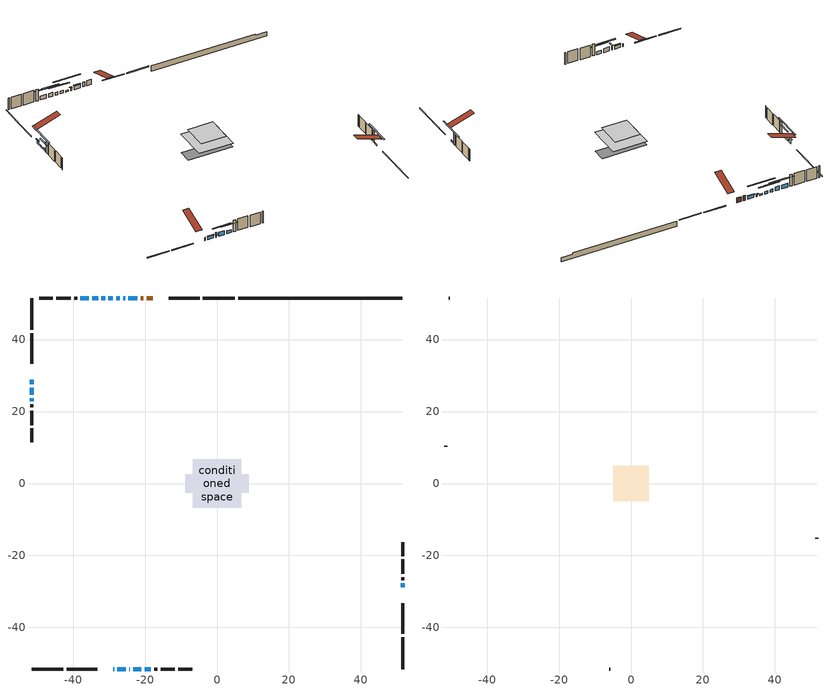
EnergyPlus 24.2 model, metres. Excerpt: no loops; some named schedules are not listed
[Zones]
conditioned space
 floor adiabatic (AdiabaticFloorConstruction): -6.73,-6.73 -6.73,6.73 6.73,6.73 6.73,-6.73 z2.75
 floor foundation (Slab1 construction): -8.84,-2.59 -8.84,2.59 8.84,2.59 8.84,-2.59 z-1.98
 wall outside (RimJoist1 construction): 4.91,51.56 -3.92,51.56 / -51.56,-51.56 -42.72,-51.56 / -51.56,51.56 -51.56,42.72 / 51.56,-51.56 51.56,-42.72 z0.31:0.61
 wall outside (RimJoist2 construction): -4.85,51.56 -13.43,51.56 / -41.79,-51.56 -33.22,-51.56 / -51.56,41.79 -51.56,33.22 / 51.56,-41.79 51.56,-33.22 z0.31:0.61
 wall outside (AdiabaticWallConstruction 1): -17.85,51.56 -19.57,51.56 / -20.49,51.56 -21.24,51.56 z0.31:2.34
 wall outside (AdiabaticWallConstruction): -28.8,-51.56 -28.59,-51.56 z0.31:1.53; -22.17,51.56 -24.61,51.56 z0.31:1.68; -25.53,51.56 -26.05,51.56 / -28.92,51.56 -30.19,51.56 z0.31:1.33; -27.67,-51.56 -25.38,-51.56 / -20.08,-51.56 -18.37,-51.56 z0.31:1.55; -51.56,28.8 -51.56,27.6 z0.31:1.89; 51.56,-28.8 51.56,-27.78 / -26.97,51.56 -27.99,51.56 / -51.56,26.68 -51.56,24.64 z0.31:0.92; -31.12,51.56 -32.11,51.56 z0.31:1.43; -33.04,51.56 -34.74,51.56 z0.31:1.94; -35.67,51.56 -37.98,51.56 z0.31:1.86; -24.45,-51.56 -24.24,-51.56 z0.31:2.09; -23.32,-51.56 -21,-51.56 z0.31:1.91; -51.56,23.72 -51.56,22.93 z0.31:1.35
 wall outside (Wall1 construction): -38.91,51.56 -39.75,51.56 / -17.45,-51.56 -16.61,-51.56 / -51.56,22 -51.56,21.16 / 51.56,-26.85 51.56,-26.02 z0.31:5.19
 wall outside (Wall2 construction): -40.68,51.56 -44.66,51.56 / -15.68,-51.56 -11.69,-51.56 / -51.56,20.23 -51.56,16.25 / 51.56,-25.09 51.56,-21.1 z0.31:5.19
 wall outside (Wall3 construction): -45.59,51.56 -49.44,51.56 / -10.76,-51.56 -6.91,-51.56 / -51.56,15.32 -51.56,11.47 / 51.56,-20.17 51.56,-16.32 z0.31:5.19
 wall foundation (FoundationWall1 construction): 5.84,51.56,-1.98 5.84,51.56,0.31 46.99,51.56,0.31 46.99,51.56,-0.23 51.56,51.56,-0.23 51.56,51.56,-1.98
 window (WindowConstruction 12): -28.8,-51.56 -28.59,-51.56 z0.31:1.53
 window (WindowConstruction 8): -22.17,51.56 -24.61,51.56 z0.31:1.68
 window (WindowConstruction 9): -25.54,51.56 -26.04,51.56 z0.31:1.32
 window (WindowConstruction 10): -27.66,-51.56 -25.38,-51.56 z0.31:1.55
 window (WindowConstruction 11): -51.56,28.8 -51.56,27.6 z0.31:1.89
 window (WindowConstruction 13): 51.56,-28.8 51.56,-27.78 z0.31:0.92
 window (WindowConstruction 14): -26.97,51.56 -27.99,51.56 z0.31:0.92
 window (WindowConstruction 15): -51.56,26.67 -51.56,24.64 z0.31:0.92
 window (WindowConstruction): -28.92,51.56 -30.19,51.56 z0.31:1.32
 window (WindowConstruction 1): -31.12,51.56 -32.11,51.56 z0.31:1.43
 window (WindowConstruction 2): -33.04,51.56 -34.74,51.56 z0.31:1.93
 window (WindowConstruction 3): -35.67,51.56 -37.98,51.56 z0.31:1.86
 window (WindowConstruction 4): -24.45,-51.56 -24.25,-51.56 z0.31:2.09
 window (WindowConstruction 5): -23.32,-51.56 -21.01,-51.56 z0.31:1.91
 window (WindowConstruction 6): -20.08,-51.56 -18.38,-51.56 z0.31:1.55
 window (WindowConstruction 7): -51.56,23.72 -51.56,22.93 z0.31:1.35
 door (Door): -17.85,51.56 -19.57,51.56 z0.31:2.34
 door (Door 1): -20.49,51.56 -21.24,51.56 z0.31:2.34
 ceiling adiabatic (AdiabaticFloorConstruction): 6.73,-6.73 6.73,6.73 -6.73,6.73 -6.73,-6.73 z2.75
attic - vented
 floor to conditioned space (Floor1 construction Reversed): -5,-5 -5,5 5,5 5,-5 z5.19
 wall outside (Wall4 construction): -50.37,51.56 -50.63,51.56 / -5.98,-51.56 -5.72,-51.56 / -51.56,10.54 -51.56,10.27 / 51.56,-15.39 51.56,-15.13 z0.31:5.19
 roof outside (Roof1 construction): -16.92,51.56,5.19 -16.92,41.83,8.43 -14.36,41.83,8.43 -14.36,51.56,5.19; -29.73,-51.56,5.19 -29.73,-41.83,8.43 -32.29,-41.83,8.43 -32.29,-51.56,5.19; -51.56,29.73,5.19 -41.83,29.73,8.43 -41.83,32.29,8.43 -51.56,32.29,5.19; 51.56,-29.73,5.19 41.83,-29.73,8.43 41.83,-32.29,8.43 51.56,-32.29,5.19
shading: -24.81,51.56 -21.97,51.56 -21.97,51.97 -24.81,51.97 z1.88; -26.25,51.56 -25.33,51.56 -25.33,51.97 -26.25,51.97 z1.53; -25.18,-51.56 -27.87,-51.56 -27.87,-51.97 -25.18,-51.97 z1.75; -51.56,27.4 -51.56,29 -51.97,29 -51.97,27.4 z2.09; 51.56,-22.86 51.56,-33.73 51.97,-33.73 51.97,-22.86 z5.85; -32.92,51.56 -22.04,51.56 -22.04,51.97 -32.92,51.97 z5.85; -51.56,19.72 -51.56,31.6 -51.97,31.6 -51.97,19.72 z5.85; -32.68,51.56 -26.43,51.56 -26.43,51.97 -32.68,51.97 z3.82; -34.6,51.56 -28.63,51.56 -28.63,51.97 -34.6,51.97 z3.92; -37.23,51.56 -30.55,51.56 -30.55,51.97 -37.23,51.97 z4.42; -40.47,51.56 -33.18,51.56 -33.18,51.97 -40.47,51.97 z4.35; -24.14,-51.56 -24.55,-51.56 -24.55,-53.08 -24.14,-53.08 z2.19; -18.52,-51.56 -25.81,-51.56 -25.81,-51.97 -18.52,-51.97 z4.4; -15.89,-51.56 -22.57,-51.56 -22.57,-51.97 -15.89,-51.97 z4.04; -51.56,20.44 -51.56,26.21 -51.97,26.21 -51.97,20.44 z3.84
[Building]
Building 1: Terrain=Suburbs
[Site:Location]
London AP_ON: Latitude {deg}=43.03; Longitude {deg}=-81.15; Time Zone {hr}=-5; Elevation {m}=278; Keep Site Location Information=Yes
[Site:GroundTemperature:Shallow]
3.98693, 1.93205, 1.76749, 2.74264, 6.6573, 10.5537, 13.9317, 16.0716, 16.2534, 14.513, 11.2211, 7.44421
[Site:WaterMainsTemperature]
Calculation Method=Schedule; Temperature Schedule=mains temperature schedule
[Material] Roughness=Rough; Thermal Absorptance=0.9
Name | Thickness {m} | Conductivity {W/m-K} | Density {kg/m3} | Specific Heat {J/kg-K} | Solar Absorptance | Visible Absorptance
asphalt or fiberglass shingles | 0.00635 | 0.162714 | 1121.4 | 1465.45 | 0.4 | 0.4
ceiling loosefill ins | 0.338667 | 0.0480833 | 16.02 | 1046.75 | 0.7 | 0.7
ceiling stud and cavity | 0.1397 | 0.22038 | 65.682 | 1177.47 | 0.7 | 0.7
concrete 4.0 in. | 0.1016 | 1.803125 | 2242.8 | 837.4 | 0.7 | 0.7
concrete 8.0 in. | 0.2032 | 1.803125 | 2242.8 | 837.4 | 0.7 | 0.7
door material | 0.04445 | 0.053851 | 512.64 | 1214.23 | 0.7 | 0.7
door material 1 | 0.04445 | 0.188738 | 512.64 | 1214.23 | 0.7 | 0.7
exterior vertical ins | 0.0457286 | 0.029427 | 32.04 | 1214.23 | 0.7 | 0.7
floor covering | 0.0127 | 0.0433444 | 54.468 | 1339.84 | 0.6 | 0.6
floor rigid ins; wall rigid ins | 0.512978 | 0.029427 | 32.04 | 1214.23 | 0.7 | 0.7
floor stud and cavity | 0.1397 | 1.75129 | 37.0049 | 1207.88 | 0.7 | 0.7
furniture material conditioned space 1 | 0.1524 | 0.115458 | 640.8 | 1214.23 | 0.6 | 0.6
gypsum board | 0.0127 | 0.160291 | 801 | 837.4 | 0.6 | 0.6
gypsum board 1 | 0.0127 | 0.160291 | 801 | 837.4 | 0.7 | 0.7
osb sheathing 0.5 in. | 0.0127 | 0.115458 | 512.64 | 1214.23 | 0.7 | 0.7
osb sheathing 0.75 in. | 0.01905 | 0.115458 | 512.64 | 1214.23 | 0.7 | 0.7
osb sheathing 2.0 in. | 0.0508 | 0.115458 | 512.64 | 1214.23 | 0.7 | 0.7
rim joist rigid ins | 0.051816 | 0.029427 | 32.04 | 1214.23 | 0.7 | 0.7
rim joist stud and cavity | 0.0508 | 0.0296634 | 125.044 | 1163.47 | 0.6 | 0.6
rim joist stud and cavity 1 | 0.0508 | 0.308293 | 125.044 | 1163.47 | 0.6 | 0.6
slab rigid ins | 0.00362764 | 0.029427 | 32.04 | 1214.23 | 0.7 | 0.7
wall stud and cavity | 0.1397 | 0.112537 | 139.0536 | 1170.24 | 0.7 | 0.7
wall stud and cavity 1 | 0.1397 | 0.0819611 | 139.0536 | 1170.24 | 0.7 | 0.7
wall stud and cavity 2 | 0.1397 | 0.0942262 | 139.0536 | 1170.24 | 0.7 | 0.7
wall stud and cavity 3 | 0.0889 | 6.9971 | 50.32683 | 1063.81 | 0.6 | 0.6
wall stud and cavity 4 | 0.0889 | 0.380278 | 52.3479 | 1209.89 | 0.7 | 0.7
wall stud and cavity 5 | 0.0889 | 0.391764 | 83.0341 | 1211.67 | 0.7 | 0.7
wood siding | 0.0254 | 0.102417 | 544.68 | 1172.36 | 0.4 | 0.4
wood siding 1 | 0.00254 | 0.102417 | 544.68 | 1172.36 | 0.4 | 0.4
wood siding 2; wood siding 3; wood siding 4 | 0.0254 | 0.102417 | 544.68 | 1172.36 | 0.7 | 0.7
[WindowMaterial:SimpleGlazingSystem]
Name | U-Factor {W/m2-K} | Solar Heat Gain Coefficient
WindowMaterial | 2.4546 | 0.62
WindowMaterial 1 | 2.46993 | 0.61
WindowMaterial 10 | 2.44324 | 0.62
WindowMaterial 11 | 2.418828 | 0.63
WindowMaterial 12 | 3.026374 | 0.54
WindowMaterial 13 | 2.97414 | 0.61
WindowMaterial 2 | 2.38476 | 0.65
WindowMaterial 3 | 2.36886 | 0.65
WindowMaterial 4 | 3.15129 | 0.45
WindowMaterial 5 | 2.36602 | 0.65
WindowMaterial 6 | 2.40918 | 0.64
WindowMaterial 7 | 2.5074 | 0.59
WindowMaterial 8 | 2.42791 | 0.63
WindowMaterial 9 | 2.58974 | 0.56
[Construction]
AdiabaticFloorConstruction: floor stud and cavity, floor rigid ins, osb sheathing 0.75 in., floor covering
AdiabaticWallConstruction: wood siding 3, wall rigid ins, wall stud and cavity 4, gypsum board
AdiabaticWallConstruction 1: wood siding 4, wall rigid ins, wall stud and cavity 4, gypsum board
Door: door material
Door 1: door material 1
Floor1 construction Reversed: gypsum board, ceiling stud and cavity, ceiling loosefill ins
FoundationWall1 construction: concrete 8.0 in., gypsum board 1
furniture construction conditioned space 1: furniture material conditioned space 1
PartitionWallConstruction: gypsum board, wall stud and cavity 5, gypsum board
RimJoist1 construction: wood siding 2, osb sheathing 2.0 in., rim joist stud and cavity
RimJoist2 construction: wood siding 2, rim joist rigid ins, osb sheathing 2.0 in., rim joist stud and cavity 1
Roof1 construction: asphalt or fiberglass shingles
Slab1 construction: slab rigid ins, concrete 4.0 in.
Wall1 construction: wood siding, osb sheathing 0.5 in., wall stud and cavity, gypsum board
Wall2 construction: wood siding, osb sheathing 0.5 in., wall stud and cavity 1, gypsum board
Wall3 construction: wood siding, osb sheathing 0.5 in., wall stud and cavity 2, gypsum board
Wall4 construction: wood siding 1, wall stud and cavity 3
WindowConstruction: WindowMaterial
WindowConstruction 1: WindowMaterial 1
WindowConstruction 10: WindowMaterial 10
WindowConstruction 11: WindowMaterial 11
WindowConstruction 12: WindowMaterial 12
WindowConstruction 13; WindowConstruction 14; WindowConstruction 15: WindowMaterial 13
WindowConstruction 2: WindowMaterial 2
WindowConstruction 3: WindowMaterial 3
WindowConstruction 4: WindowMaterial 4
WindowConstruction 5: WindowMaterial 5
WindowConstruction 6: WindowMaterial 6
WindowConstruction 7: WindowMaterial 7
WindowConstruction 8: WindowMaterial 8
WindowConstruction 9: WindowMaterial 9
[Zone] Multiplier=1; Part of Total Floor Area=Yes
Name | Volume {m3}
attic - vented | 52.594
conditioned space | 683.2
[Space]
Name | Zone | Volume {m3}
attic - vented 1 | attic - vented | 52.594
conditioned space 1 | conditioned space | 683.2
[ZoneInfiltration:EffectiveLeakageArea]
infil attic - vented 1: Zone or Space=attic - vented 1; Schedule=Always On Discrete; Effective Air Leakage Area {cm2}=4357.53; Stack Coefficient=0.000564734; Wind Coefficient=1.60562e-05
[ZoneMixing]
whole house fan mix: Zone or Space=attic - vented; Schedule=Always On Continuous; Design Flow Rate Calculation Method=Flow/Zone; Design Flow Rate {m3/s}=0; Source Zone or Space=conditioned space
[SurfaceProperty:ExposedFoundationPerimeter]
Slab1: Exposed Perimeter Calculation Method=TotalExposedPerimeter; Total Exposed Perimeter {m}=45.719
[InternalMass] Zone or ZoneList=conditioned space; Space or SpaceList=conditioned space 1
Name | Construction | Surface Area {m2}
furniture mass conditioned space 1 | furniture construction conditioned space 1 | 109.16
partition wall mass | PartitionWallConstruction | 272.9
[Lights]
interior lighting: Zone or ZoneList or Space or SpaceList=conditioned space 1; Schedule=interior lighting schedule; Design Level Calculation Method=LightingLevel; Lighting Level {W}=343.2; Return Air Fraction=0; Fraction Radiant=0.6; Fraction Visible=0.2; Fraction Replaceable=1
[People]
occupants: Zone or ZoneList or Space or SpaceList=conditioned space 1; Number of People Schedule=occupants schedule; Number of People Calculation Method=People; Number of People=3; Fraction Radiant=0.314171; Sensible Heat Fraction=0.56303; Activity Level Schedule=occupants activity schedule; Carbon Dioxide Generation Rate {m3/s-W}=0; Enable ASHRAE 55 Comfort Warnings=No; Mean Radiant Temperature Calculation Type=EnclosureAveraged
[ElectricEquipment] Zone or ZoneList or Space or SpaceList=conditioned space 1; Design Level Calculation Method=EquipmentLevel
Name | Schedule | Design Level {W} | Fraction Latent | Fraction Radiant | Fraction Lost
clothes dryer | clothes dryer schedule | 140.772 | 0.015 | 0.081 | 0.85
clothes washer | clothes washer schedule | 32.1985 | 0.03 | 0.162 | 0.7
cooking range | cooking range schedule | 215.147 | 0.08 | 0.432 | 0.2
dishwasher | dishwasher schedule | 66.8632 | 0.3 | 0.18 | 0.4
fridge | fridge schedule | 72.9452 | 0 | 0.6 | 0
mech vent bath fan 0 | mech vent bath fan 0 schedule | 50.2 | 0 | 0 | 1
mech vent bath fan 1 | mech vent bath fan 1 schedule | 50.2 | 0 | 0 | 1
mech vent house fan | mech vent house fan schedule | 0 | 0 | 0 | 1
mech vent house fan cfis | mech vent house fan cfis schedule | 0 | 0 | 0 | 0
mech vent range fan 0 | mech vent range fan 0 schedule | 57 | 0 | 0 | 1
misc plug loads | misc plug loads schedule | 494.7 | 0.045 | 0.513 | 0.1
whole house fan | Always On Discrete | 0 | 0 | 0 | 1
[OtherEquipment] Zone or ZoneList or Space or SpaceList=conditioned space 1; Design Level Calculation Method=EquipmentLevel
Name | Fuel Type | Schedule | Design Level {W} | Fraction Latent | Fraction Radiant | Fraction Lost
clothes dryer 1 | Electricity | clothes dryer schedule | 0 | 0.015 | 0.081 | 0.85
cooking range 1 | Electricity | cooking range schedule | 0 | 0.08 | 0.432 | 0.2
general water use latent | None | general water use schedule | 62.594 | 1 | 0 | 0
general water use sensible | None | general water use schedule | -61.6891 | 0 | 0.6 | 0
mech vent house fan latent load | None | Always On Discrete | 0 | 1 | 0 | 0
mech vent house fan sensible load | None | Always On Discrete | 0 | 0 | 0 | 0
water heater energy adjustment1 | NaturalGas | Always On Discrete | 0.01 | 0 | 0 | 1
[ZoneInfiltration:DesignFlowRate] Zone or ZoneList or Space or SpaceList=conditioned space 1; Schedule=Always On Discrete; Design Flow Rate Calculation Method=Flow/Zone; Design Flow Rate {m3/s}=0
infil flow; natural vent flow; whole house fan flow
[Foundation:Kiva]
Foundation Kiva 1: Initial Indoor Air Temperature {C}=18; Wall Height Above Grade {m}=0.309982; Wall Depth Below Slab {m}=0.2032; Custom Block Material Name 1=exterior vertical ins; Custom Block Depth 1 {m}=2.28999; Custom Block X Position 1 {m}=0.2159; Custom Block Z Position 1 {m}=0
[Foundation:Kiva:Settings]
Soil Conductivity {W/m-K}=0.849921; Soil Density {kg/m3}=1842.3; Soil Specific Heat {J/kg-K}=418.7; Ground Solar Absorptivity=0.9; Ground Thermal Absorptivity=0.9; Ground Surface Roughness {m}=0.03; Far-Field Width {m}=40; Deep-Ground Boundary Condition=ZeroFlux; Deep-Ground Depth {m}=40; Minimum Cell Dimension {m}=0.2; Maximum Cell Growth Coefficient=3; Simulation Timestep=Timestep
[Exterior:Lights]
exterior lighting: Schedule=exterior lighting schedule; Design Level {W}=75.6
[Schedule:Constant]
Name | Hourly Value
Always On Continuous; mech vent house fan schedule; mech vent house fan cfis schedule; Always On Discrete | 1
occupants activity schedule | 117.228
fridge schedule | 0
[Schedule:Week:Daily]
interior lighting schedule Week Rule - Jan1-Jan27: interior lighting schedule day, interior lighting schedule day, interior lighting schedule day, interior lighting schedule day, interior lighting schedule day, interior lighting schedule day, interior lighting schedule day, interior lighting schedule default day, interior lighting schedule default day, interior lighting schedule default day, interior lighting schedule default day, interior lighting schedule default day
interior lighting schedule Week Rule - Jan28-Feb3: interior lighting schedule day, interior lighting schedule day, interior lighting schedule day, interior lighting schedule day, interior lighting schedule day 1, interior lighting schedule day 1, interior lighting schedule day 1, interior lighting schedule default day, interior lighting schedule default day, interior lighting schedule default day, interior lighting schedule default day, interior lighting schedule default day
interior lighting schedule Week Rule - Feb4-Feb24: interior lighting schedule day 1, interior lighting schedule day 1, interior lighting schedule day 1, interior lighting schedule day 1, interior lighting schedule day 1, interior lighting schedule day 1, interior lighting schedule day 1, interior lighting schedule default day, interior lighting schedule default day, interior lighting schedule default day, interior lighting schedule default day, interior lighting schedule default day
interior lighting schedule Week Rule - Feb25-Mar3: interior lighting schedule day 1, interior lighting schedule day 1, interior lighting schedule day 1, interior lighting schedule day 1, interior lighting schedule day 2, interior lighting schedule day 2, interior lighting schedule day 2, interior lighting schedule default day, interior lighting schedule default day, interior lighting schedule default day, interior lighting schedule default day, interior lighting schedule default day
interior lighting schedule Week Rule - Mar4-Mar31: interior lighting schedule day 2, interior lighting schedule day 2, interior lighting schedule day 2, interior lighting schedule day 2, interior lighting schedule day 2, interior lighting schedule day 2, interior lighting schedule day 2, interior lighting schedule default day, interior lighting schedule default day, interior lighting schedule default day, interior lighting schedule default day, interior lighting schedule default day
interior lighting schedule Week Rule - Apr1-Apr28: interior lighting schedule day 3, interior lighting schedule day 3, interior lighting schedule day 3, interior lighting schedule day 3, interior lighting schedule day 3, interior lighting schedule day 3, interior lighting schedule day 3, interior lighting schedule default day, interior lighting schedule default day, interior lighting schedule default day, interior lighting schedule default day, interior lighting schedule default day
interior lighting schedule Week Rule - Apr29-May5: interior lighting schedule day 3, interior lighting schedule day 3, interior lighting schedule day 4, interior lighting schedule day 4, interior lighting schedule day 4, interior lighting schedule day 4, interior lighting schedule day 4, interior lighting schedule default day, interior lighting schedule default day, interior lighting schedule default day, interior lighting schedule default day, interior lighting schedule default day
interior lighting schedule Week Rule - May6-May26: interior lighting schedule day 4, interior lighting schedule day 4, interior lighting schedule day 4, interior lighting schedule day 4, interior lighting schedule day 4, interior lighting schedule day 4, interior lighting schedule day 4, interior lighting schedule default day, interior lighting schedule default day, interior lighting schedule default day, interior lighting schedule default day, interior lighting schedule default day
interior lighting schedule Week Rule - May27-Jun2: interior lighting schedule day 4, interior lighting schedule day 4, interior lighting schedule day 4, interior lighting schedule day 4, interior lighting schedule day 4, interior lighting schedule day 5, interior lighting schedule day 5, interior lighting schedule default day, interior lighting schedule default day, interior lighting schedule default day, interior lighting schedule default day, interior lighting schedule default day
interior lighting schedule Week Rule - Jun3-Jun30: interior lighting schedule day 5, interior lighting schedule day 5, interior lighting schedule day 5, interior lighting schedule day 5, interior lighting schedule day 5, interior lighting schedule day 5, interior lighting schedule day 5, interior lighting schedule default day, interior lighting schedule default day, interior lighting schedule default day, interior lighting schedule default day, interior lighting schedule default day
interior lighting schedule Week Rule - Jul1-Jul28: interior lighting schedule day 6, interior lighting schedule day 6, interior lighting schedule day 6, interior lighting schedule day 6, interior lighting schedule day 6, interior lighting schedule day 6, interior lighting schedule day 6, interior lighting schedule default day, interior lighting schedule default day, interior lighting schedule default day, interior lighting schedule default day, interior lighting schedule default day
interior lighting schedule Week Rule - Jul29-Aug4: interior lighting schedule day 6, interior lighting schedule day 6, interior lighting schedule day 6, interior lighting schedule day 7, interior lighting schedule day 7, interior lighting schedule day 7, interior lighting schedule day 7, interior lighting schedule default day, interior lighting schedule default day, interior lighting schedule default day, interior lighting schedule default day, interior lighting schedule default day
interior lighting schedule Week Rule - Aug5-Aug25: interior lighting schedule day 7, interior lighting schedule day 7, interior lighting schedule day 7, interior lighting schedule day 7, interior lighting schedule day 7, interior lighting schedule day 7, interior lighting schedule day 7, interior lighting schedule default day, interior lighting schedule default day, interior lighting schedule default day, interior lighting schedule default day, interior lighting schedule default day
interior lighting schedule Week Rule - Aug26-Sep1: interior lighting schedule day 7, interior lighting schedule day 7, interior lighting schedule day 7, interior lighting schedule day 7, interior lighting schedule day 7, interior lighting schedule day 7, interior lighting schedule day 8, interior lighting schedule default day, interior lighting schedule default day, interior lighting schedule default day, interior lighting schedule default day, interior lighting schedule default day
interior lighting schedule Week Rule - Sep2-Sep29: interior lighting schedule day 8, interior lighting schedule day 8, interior lighting schedule day 8, interior lighting schedule day 8, interior lighting schedule day 8, interior lighting schedule day 8, interior lighting schedule day 8, interior lighting schedule default day, interior lighting schedule default day, interior lighting schedule default day, interior lighting schedule default day, interior lighting schedule default day
interior lighting schedule Week Rule - Sep30-Oct6: interior lighting schedule day 8, interior lighting schedule day 9, interior lighting schedule day 9, interior lighting schedule day 9, interior lighting schedule day 9, interior lighting schedule day 9, interior lighting schedule day 9, interior lighting schedule default day, interior lighting schedule default day, interior lighting schedule default day, interior lighting schedule default day, interior lighting schedule default day
interior lighting schedule Week Rule - Oct7-Oct27: interior lighting schedule day 9, interior lighting schedule day 9, interior lighting schedule day 9, interior lighting schedule day 9, interior lighting schedule day 9, interior lighting schedule day 9, interior lighting schedule day 9, interior lighting schedule default day, interior lighting schedule default day, interior lighting schedule default day, interior lighting schedule default day, interior lighting schedule default day
interior lighting schedule Week Rule - Oct28-Nov3: interior lighting schedule day 9, interior lighting schedule day 9, interior lighting schedule day 9, interior lighting schedule day 9, interior lighting schedule day 10, interior lighting schedule day 10, interior lighting schedule day 10, interior lighting schedule default day, interior lighting schedule default day, interior lighting schedule default day, interior lighting schedule default day, interior lighting schedule default day
interior lighting schedule Week Rule - Nov4-Nov24: interior lighting schedule day 10, interior lighting schedule day 10, interior lighting schedule day 10, interior lighting schedule day 10, interior lighting schedule day 10, interior lighting schedule day 10, interior lighting schedule day 10, interior lighting schedule default day, interior lighting schedule default day, interior lighting schedule default day, interior lighting schedule default day, interior lighting schedule default day
interior lighting schedule Week Rule - Nov25-Dec1: interior lighting schedule day 10, interior lighting schedule day 10, interior lighting schedule day 10, interior lighting schedule day 10, interior lighting schedule day 10, interior lighting schedule day 10, interior lighting schedule day 11, interior lighting schedule default day, interior lighting schedule default day, interior lighting schedule default day, interior lighting schedule default day, interior lighting schedule default day
interior lighting schedule Week Rule - Dec2-Dec31: interior lighting schedule day 11, interior lighting schedule day 11, interior lighting schedule day 11, interior lighting schedule day 11, interior lighting schedule day 11, interior lighting schedule day 11, interior lighting schedule day 11, interior lighting schedule default day, interior lighting schedule default day, interior lighting schedule default day, interior lighting schedule default day, interior lighting schedule default day
occupants schedule Week Rule - Jan1-Dec31: occupants schedule day, occupants schedule day, occupants schedule day, occupants schedule day, occupants schedule day, occupants schedule day, occupants schedule day, occupants schedule default day, occupants schedule default day, occupants schedule default day, occupants schedule default day, occupants schedule default day
clothes dryer schedule Week Rule - Jan1-Dec31: clothes dryer schedule day, clothes dryer schedule day, clothes dryer schedule day, clothes dryer schedule day, clothes dryer schedule day, clothes dryer schedule day, clothes dryer schedule day, clothes dryer schedule default day, clothes dryer schedule default day, clothes dryer schedule default day, clothes dryer schedule default day, clothes dryer schedule default day
clothes washer schedule Week Rule - Jan1-Dec31: clothes washer schedule day, clothes washer schedule day, clothes washer schedule day, clothes washer schedule day, clothes washer schedule day, clothes washer schedule day, clothes washer schedule day, clothes washer schedule default day, clothes washer schedule default day, clothes washer schedule default day, clothes washer schedule default day, clothes washer schedule default day
cooking range schedule Week Rule - Jan1-Dec31: cooking range schedule day, cooking range schedule day, cooking range schedule day, cooking range schedule day, cooking range schedule day, cooking range schedule day, cooking range schedule day, cooking range schedule default day, cooking range schedule default day, cooking range schedule default day, cooking range schedule default day, cooking range schedule default day
dishwasher schedule Week Rule - Jan1-Dec31: dishwasher schedule day, dishwasher schedule day, dishwasher schedule day, dishwasher schedule day, dishwasher schedule day, dishwasher schedule day, dishwasher schedule day, dishwasher schedule default day, dishwasher schedule default day, dishwasher schedule default day, dishwasher schedule default day, dishwasher schedule default day
mech vent bath fan 0 schedule Week Rule - Jan1-Dec31: mech vent bath fan 0 schedule day, mech vent bath fan 0 schedule day, mech vent bath fan 0 schedule day, mech vent bath fan 0 schedule day, mech vent bath fan 0 schedule day, mech vent bath fan 0 schedule day, mech vent bath fan 0 schedule day, mech vent bath fan 0 schedule default day, mech vent bath fan 0 schedule default day, mech vent bath fan 0 schedule default day, mech vent bath fan 0 schedule default day, mech vent bath fan 0 schedule default day
mech vent bath fan 1 schedule Week Rule - Jan1-Dec31: mech vent bath fan 1 schedule day, mech vent bath fan 1 schedule day, mech vent bath fan 1 schedule day, mech vent bath fan 1 schedule day, mech vent bath fan 1 schedule day, mech vent bath fan 1 schedule day, mech vent bath fan 1 schedule day, mech vent bath fan 1 schedule default day, mech vent bath fan 1 schedule default day, mech vent bath fan 1 schedule default day, mech vent bath fan 1 schedule default day, mech vent bath fan 1 schedule default day
mech vent range fan 0 schedule Week Rule - Jan1-Dec31: mech vent range fan 0 schedule day, mech vent range fan 0 schedule day, mech vent range fan 0 schedule day, mech vent range fan 0 schedule day, mech vent range fan 0 schedule day, mech vent range fan 0 schedule day, mech vent range fan 0 schedule day, mech vent range fan 0 schedule default day, mech vent range fan 0 schedule default day, mech vent range fan 0 schedule default day, mech vent range fan 0 schedule default day, mech vent range fan 0 schedule default day
misc plug loads schedule Week Rule - Jan1-Dec31: misc plug loads schedule day, misc plug loads schedule day, misc plug loads schedule day, misc plug loads schedule day, misc plug loads schedule day, misc plug loads schedule day, misc plug loads schedule day, misc plug loads schedule default day, misc plug loads schedule default day, misc plug loads schedule default day, misc plug loads schedule default day, misc plug loads schedule default day
general water use schedule Week Rule - Jan1-Dec31: general water use schedule day, general water use schedule day, general water use schedule day, general water use schedule day, general water use schedule day, general water use schedule day, general water use schedule day, general water use schedule default day, general water use schedule default day, general water use schedule default day, general water use schedule default day, general water use schedule default day
exterior lighting schedule Week Rule - Jan1-Jan27: exterior lighting schedule day, exterior lighting schedule day, exterior lighting schedule day, exterior lighting schedule day, exterior lighting schedule day, exterior lighting schedule day, exterior lighting schedule day, exterior lighting schedule default day, exterior lighting schedule default day, exterior lighting schedule default day, exterior lighting schedule default day, exterior lighting schedule default day
exterior lighting schedule Week Rule - Jan28-Feb3: exterior lighting schedule day, exterior lighting schedule day, exterior lighting schedule day, exterior lighting schedule day, exterior lighting schedule day 1, exterior lighting schedule day 1, exterior lighting schedule day 1, exterior lighting schedule default day, exterior lighting schedule default day, exterior lighting schedule default day, exterior lighting schedule default day, exterior lighting schedule default day
exterior lighting schedule Week Rule - Feb4-Feb24: exterior lighting schedule day 1, exterior lighting schedule day 1, exterior lighting schedule day 1, exterior lighting schedule day 1, exterior lighting schedule day 1, exterior lighting schedule day 1, exterior lighting schedule day 1, exterior lighting schedule default day, exterior lighting schedule default day, exterior lighting schedule default day, exterior lighting schedule default day, exterior lighting schedule default day
exterior lighting schedule Week Rule - Feb25-Mar3: exterior lighting schedule day 1, exterior lighting schedule day 1, exterior lighting schedule day 1, exterior lighting schedule day 1, exterior lighting schedule day 2, exterior lighting schedule day 2, exterior lighting schedule day 2, exterior lighting schedule default day, exterior lighting schedule default day, exterior lighting schedule default day, exterior lighting schedule default day, exterior lighting schedule default day
exterior lighting schedule Week Rule - Mar4-Mar31: exterior lighting schedule day 2, exterior lighting schedule day 2, exterior lighting schedule day 2, exterior lighting schedule day 2, exterior lighting schedule day 2, exterior lighting schedule day 2, exterior lighting schedule day 2, exterior lighting schedule default day, exterior lighting schedule default day, exterior lighting schedule default day, exterior lighting schedule default day, exterior lighting schedule default day
exterior lighting schedule Week Rule - Apr1-Apr28: exterior lighting schedule day 3, exterior lighting schedule day 3, exterior lighting schedule day 3, exterior lighting schedule day 3, exterior lighting schedule day 3, exterior lighting schedule day 3, exterior lighting schedule day 3, exterior lighting schedule default day, exterior lighting schedule default day, exterior lighting schedule default day, exterior lighting schedule default day, exterior lighting schedule default day
exterior lighting schedule Week Rule - Apr29-May5: exterior lighting schedule day 3, exterior lighting schedule day 3, exterior lighting schedule day 4, exterior lighting schedule day 4, exterior lighting schedule day 4, exterior lighting schedule day 4, exterior lighting schedule day 4, exterior lighting schedule default day, exterior lighting schedule default day, exterior lighting schedule default day, exterior lighting schedule default day, exterior lighting schedule default day
exterior lighting schedule Week Rule - May6-May26: exterior lighting schedule day 4, exterior lighting schedule day 4, exterior lighting schedule day 4, exterior lighting schedule day 4, exterior lighting schedule day 4, exterior lighting schedule day 4, exterior lighting schedule day 4, exterior lighting schedule default day, exterior lighting schedule default day, exterior lighting schedule default day, exterior lighting schedule default day, exterior lighting schedule default day
exterior lighting schedule Week Rule - May27-Jun2: exterior lighting schedule day 4, exterior lighting schedule day 4, exterior lighting schedule day 4, exterior lighting schedule day 4, exterior lighting schedule day 4, exterior lighting schedule day 5, exterior lighting schedule day 5, exterior lighting schedule default day, exterior lighting schedule default day, exterior lighting schedule default day, exterior lighting schedule default day, exterior lighting schedule default day
[Schedule:Year]
interior lighting schedule: interior lighting schedule Week Rule - Jan1-Jan27, 1, 1, 1, 27, interior lighting schedule Week Rule - Jan28-Feb3, 1, 28, 2, 3, interior lighting schedule Week Rule - Feb4-Feb24, 2, 4, 2, 24, interior lighting schedule Week Rule - Feb25-Mar3, 2, 25, 3, 3, interior lighting schedule Week Rule - Mar4-Mar31, 3, 4, 3, 31, interior lighting schedule Week Rule - Apr1-Apr28, 4, 1, 4, 28, interior lighting schedule Week Rule - Apr29-May5, 4, 29, 5, 5, interior lighting schedule Week Rule - May6-May26, 5, 6, 5, 26, interior lighting schedule Week Rule - May27-Jun2, 5, 27, 6, 2, interior lighting schedule Week Rule - Jun3-Jun30, 6, 3, 6, 30, interior lighting schedule Week Rule - Jul1-Jul28, 7, 1, 7, 28, interior lighting schedule Week Rule - Jul29-Aug4, 7, 29, 8, 4, interior lighting schedule Week Rule - Aug5-Aug25, 8, 5, 8, 25, interior lighting schedule Week Rule - Aug26-Sep1, 8, 26, 9, 1, interior lighting schedule Week Rule - Sep2-Sep29, 9, 2, 9, 29, interior lighting schedule Week Rule - Sep30-Oct6, 9, 30, 10, 6, interior lighting schedule Week Rule - Oct7-Oct27, 10, 7, 10, 27, interior lighting schedule Week Rule - Oct28-Nov3, 10, 28, 11, 3, interior lighting schedule Week Rule - Nov4-Nov24, 11, 4, 11, 24, interior lighting schedule Week Rule - Nov25-Dec1, 11, 25, 12, 1, interior lighting schedule Week Rule - Dec2-Dec31, 12, 2, 12, 31
occupants schedule: occupants schedule Week Rule - Jan1-Dec31, 1, 1, 12, 31
clothes dryer schedule: clothes dryer schedule Week Rule - Jan1-Dec31, 1, 1, 12, 31
clothes washer schedule: clothes washer schedule Week Rule - Jan1-Dec31, 1, 1, 12, 31
cooking range schedule: cooking range schedule Week Rule - Jan1-Dec31, 1, 1, 12, 31
dishwasher schedule: dishwasher schedule Week Rule - Jan1-Dec31, 1, 1, 12, 31
mech vent bath fan 0 schedule: mech vent bath fan 0 schedule Week Rule - Jan1-Dec31, 1, 1, 12, 31
mech vent bath fan 1 schedule: mech vent bath fan 1 schedule Week Rule - Jan1-Dec31, 1, 1, 12, 31
mech vent range fan 0 schedule: mech vent range fan 0 schedule Week Rule - Jan1-Dec31, 1, 1, 12, 31
misc plug loads schedule: misc plug loads schedule Week Rule - Jan1-Dec31, 1, 1, 12, 31
general water use schedule: general water use schedule Week Rule - Jan1-Dec31, 1, 1, 12, 31
exterior lighting schedule: exterior lighting schedule Week Rule - Jan1-Jan27, 1, 1, 1, 27, exterior lighting schedule Week Rule - Jan28-Feb3, 1, 28, 2, 3, exterior lighting schedule Week Rule - Feb4-Feb24, 2, 4, 2, 24, exterior lighting schedule Week Rule - Feb25-Mar3, 2, 25, 3, 3, exterior lighting schedule Week Rule - Mar4-Mar31, 3, 4, 3, 31, exterior lighting schedule Week Rule - Apr1-Apr28, 4, 1, 4, 28, exterior lighting schedule Week Rule - Apr29-May5, 4, 29, 5, 5, exterior lighting schedule Week Rule - May6-May26, 5, 6, 5, 26, exterior lighting schedule Week Rule - May27-Jun2, 5, 27, 6, 2, exterior lighting schedule Week Rule - Jun3-Jun30, 6, 3, 6, 30, exterior lighting schedule Week Rule - Jul1-Jul28, 7, 1, 7, 28, exterior lighting schedule Week Rule - Jul29-Aug4, 7, 29, 8, 4, exterior lighting schedule Week Rule - Aug5-Aug25, 8, 5, 8, 25, exterior lighting schedule Week Rule - Aug26-Sep1, 8, 26, 9, 1, exterior lighting schedule Week Rule - Sep2-Sep29, 9, 2, 9, 29, exterior lighting schedule Week Rule - Sep30-Oct6, 9, 30, 10, 6, exterior lighting schedule Week Rule - Oct7-Oct27, 10, 7, 10, 27, exterior lighting schedule Week Rule - Oct28-Nov3, 10, 28, 11, 3, exterior lighting schedule Week Rule - Nov4-Nov24, 11, 4, 11, 24, exterior lighting schedule Week Rule - Nov25-Dec1, 11, 25, 12, 1, exterior lighting schedule Week Rule - Dec2-Dec31, 12, 2, 12, 31
[Schedule:Compact]
mains temperature schedule: Through: 01/01, For: AllDays, Until: 24:00, 7.96722, Through: 01/02, For: AllDays, Until: 24:00, 7.89722, Through: 01/03, For: AllDays, Until: 24:00, 7.82778, Through: 01/04, For: AllDays, Until: 24:00, 7.76, Through: 01/05, For: AllDays, Until: 24:00, 7.69333, Through: 01/06, For: AllDays, Until: 24:00, 7.62778, Through: 01/07, For: AllDays, Until: 24:00, 7.56389, Through: 01/08, For: AllDays, Until: 24:00, 7.50167, Through: 01/09, For: AllDays, Until: 24:00, 7.44056, Through: 01/10, For: AllDays, Until: 24:00, 7.38056, Through: 01/11, For: AllDays, Until: 24:00, 7.32222, Through: 01/12, For: AllDays, Until: 24:00, 7.26556, Through: 01/13, For: AllDays, Until: 24:00, 7.21, Through: 01/14, For: AllDays, Until: 24:00, 7.15556, Through: 01/15, For: AllDays, Until: 24:00, 7.10333, Through: 01/16, For: AllDays, Until: 24:00, 7.05222, Through: 01/17, For: AllDays, Until: 24:00, 7.00278, Through: 01/18, For: AllDays, Until: 24:00, 6.955, Through: 01/19, For: AllDays, Until: 24:00, 6.90833, Through: 01/20, For: AllDays, Until: 24:00, 6.86389, Through: 01/21, For: AllDays, Until: 24:00, 6.82056, Through: 01/22, For: AllDays, Until: 24:00, 6.77889, Through: 01/23, For: AllDays, Until: 24:00, 6.73889, Through: 01/24, For: AllDays, Until: 24:00, 6.7, Through: 01/25, For: AllDays, Until: 24:00, 6.66333, Through: 01/26, For: AllDays, Until: 24:00, 6.62833, Through: 01/27, For: AllDays, Until: 24:00, 6.59444, Through: 01/28, For: AllDays, Until: 24:00, 6.56278, Through: 01/29, For: AllDays, Until: 24:00, 6.53222, Through: 01/30, For: AllDays, Until: 24:00, 6.50389, Through: 01/31, For: AllDays, Until: 24:00, 6.47722, Through: 02/01, For: AllDays, Until: 24:00, 6.45167, Through: 02/02, For: AllDays, Until: 24:00, 6.42833, Through: 02/03, For: AllDays, Until: 24:00, 6.40667, Through: 02/04, For: AllDays, Until: 24:00, 6.38611, Through: 02/05, For: AllDays, Until: 24:00, 6.36778, Through: 02/06, For: AllDays, Until: 24:00, 6.35111, Through: 02/07, For: AllDays, Until: 24:00, 6.33611, Through: 02/08, For: AllDays, Until: 24:00, 6.32333, Through: 02/09, For: AllDays, Until: 24:00, 6.31167, Through: 02/10, For: AllDays, Until: 24:00, 6.30222, Through: 02/11, For: AllDays, Until: 24:00, 6.29389, Through: 02/12, For: AllDays, Until: 24:00, 6.28778, Through: 02/13, For: AllDays, Until: 24:00, 6.28333, Through: 02/14, For: AllDays, Until: 24:00, 6.28056, Through: 02/15, For: AllDays, Until: 24:00, 6.27944, Through: 02/16, For: AllDays, Until: 24:00, 6.28, Through: 02/17, For: AllDays, Until: 24:00, 6.28278, Through: 02/18, For: AllDays, Until: 24:00, 6.28722, Through: 02/19, For: AllDays, Until: 24:00, 6.29278, Through: 02/20, For: AllDays, Until: 24:00, 6.30056, Through: 02/21, For: AllDays, Until: 24:00, 6.31, Through: 02/22, For: AllDays, Until: 24:00, 6.32111, Through: 02/23, For: AllDays, Until: 24:00, 6.33444, Through: 02/24, For: AllDays, Until: 24:00, 6.34889, Through: 02/25, For: AllDays, Until: 24:00, 6.36556, Through: 02/26, For: AllDays, Until: 24:00, 6.38333, Through: 02/27, For: AllDays, Until: 24:00, 6.40333, Through: 02/28, For: AllDays, Until: 24:00, 6.425, Through: 03/01, For: AllDays, Until: 24:00, 6.44833, Through: 03/02, For: AllDays, Until: 24:00, 6.47278, Through: 03/03, For: AllDays, Until: 24:00, 6.49944, Through: 03/04, For: AllDays, Until: 24:00, 6.52778, Through: 03/05, For: AllDays, Until: 24:00, 6.55778, Through: 03/06, For: AllDays, Until: 24:00, 6.58944, Through: 03/07, For: AllDays, Until: 24:00, 6.62278, Through: 03/08, For: AllDays, Until: 24:00, 6.65778, Through: 03/09, For: AllDays, Until: 24:00, 6.69444, Through: 03/10, For: AllDays, Until: 24:00, 6.73278, Through: 03/11, For: AllDays, Until: 24:00, 6.77278, Through: 03/12, For: AllDays, Until: 24:00, 6.81389, Through: 03/13, For: AllDays, Until: 24:00, 6.85722, Through: 03/14, For: AllDays, Until: 24:00, 6.90167, Through: 03/15, For: AllDays, Until: 24:00, 6.94778, Through: 03/16, For: AllDays, Until: 24:00, 6.99556, Through: 03/17, For: AllDays, Until: 24:00, 7.045, Through: 03/18, For: AllDays, Until: 24:00, 7.09556, Through: 03/19, For: AllDays, Until: 24:00, 7.14778, Through: 03/20, For: AllDays, Until: 24:00, 7.20167, Through: 03/21, For: AllDays, Until: 24:00, 7.25667, Through: 03/22, For: AllDays, Until: 24:00, 7.31333, Through: 03/23, For: AllDays, Until: 24:00, 7.37167, Through: 03/24, For: AllDays, Until: 24:00, 7.43111, Through: 03/25, For: AllDays, Until: 24:00, 7.49222, Through: 03/26, For: AllDays, Until: 24:00, 7.55444, Through: 03/27, For: AllDays, Until: 24:00, 7.61833, Through: 03/28, For: AllDays, Until: 24:00, 7.68333, Through: 03/29, For: AllDays, Until: 24:00, 7.74944, Through: 03/30, For: AllDays, Until: 24:00, 7.81722, Through: 03/31, For: AllDays, Until: 24:00, 7.88667, Through: 04/01, For: AllDays, Until: 24:00, 7.95667, Through: 04/02, For: AllDays, Until: 24:00, 8.02833, Through: 04/03, For: AllDays, Until: 24:00, 8.10111, Through: 04/04, For: AllDays, Until: 24:00, 8.175, Through: 04/05, For: AllDays, Until: 24:00, 8.25, Through: 04/06, For: AllDays, Until: 24:00, 8.32667, Through: 04/07, For: AllDays, Until: 24:00, 8.40389, Through: 04/08, For: AllDays, Until: 24:00, 8.48278, Through: 04/09, For: AllDays, Until: 24:00, 8.56222, Through: 04/10, For: AllDays, Until: 24:00, 8.64278, Through: 04/11, For: AllDays, Until: 24:00, 8.725, Through: 04/12, For: AllDays, Until: 24:00, 8.80778, Through: 04/13, For: AllDays, Until: 24:00, 8.89167, Through: 04/14, For: AllDays, Until: 24:00, 8.97611, Through: 04/15, For: AllDays, Until: 24:00, 9.06167, Through: 04/16, For: AllDays, Until: 24:00, 9.14833, Through: 04/17, For: AllDays, Until: 24:00, 9.23611, Through: 04/18, For: AllDays, Until: 24:00, 9.32444, Through: 04/19, For: AllDays, Until: 24:00, 9.41389, Through: 04/20, For: AllDays, Until: 24:00, 9.50389, Through: 04/21, For: AllDays, Until: 24:00, 9.595, Through: 04/22, For: AllDays, Until: 24:00, 9.68667, Through: 04/23, For: AllDays, Until: 24:00, 9.77889, Through: 04/24, For: AllDays, Until: 24:00, 9.87222, Through: 04/25, For: AllDays, Until: 24:00, 9.96556, Through: 04/26, For: AllDays, Until: 24:00, 10.06, Through: 04/27, For: AllDays, Until: 24:00, 10.1556, Through: 04/28, For: AllDays, Until: 24:00, 10.2511, Through: 04/29, For: AllDays, Until: 24:00, 10.3472, Through: 04/30, For: AllDays, Until: 24:00, 10.4439, Through: 05/01, For: AllDays, Until: 24:00, 10.5411, Through: 05/02, For: AllDays, Until: 24:00, 10.6389, Through: 05/03, For: AllDays, Until: 24:00, 10.7372, Through: 05/04, For: AllDays, Until: 24:00, 10.8361, Through: 05/05, For: AllDays, Until: 24:00, 10.935, Through: 05/06, For: AllDays, Until: 24:00, 11.0344, Through: 05/07, For: AllDays, Until: 24:00, 11.1344, Through: 05/08, For: AllDays, Until: 24:00, 11.2344, Through: 05/09, For: AllDays, Until: 24:00, 11.335, Through: 05/10, For: AllDays, Until: 24:00, 11.4356, Through: 05/11, For: AllDays, Until: 24:00, 11.5361, Through: 05/12, For: AllDays, Until: 24:00, 11.6372, Through: 05/13, For: AllDays, Until: 24:00, 11.7383, Through: 05/14, For: AllDays, Until: 24:00, 11.84, Through: 05/15, For: AllDays, Until: 24:00, 11.9411, Through: 05/16, For: AllDays, Until: 24:00, 12.0428, Through: 05/17, For: AllDays, Until: 24:00, 12.1444, Through: 05/18, For: AllDays, Until: 24:00, 12.2456, Through: 05/19, For: AllDays, Until: 24:00, 12.3472, Through: 05/20, For: AllDays, Until: 24:00, 12.4489, Through: 05/21, For: AllDays, Until: 24:00, 12.55, Through: 05/22, For: AllDays, Until: 24:00, 12.6517, Through: 05/23, For: AllDays, Until: 24:00, 12.7528, Through: 05/24, For: AllDays, Until: 24:00, 12.8533, Through: 05/25, For: AllDays, Until: 24:00, 12.9544, Through: 05/26, For: AllDays, Until: 24:00, 13.055, Through: 05/27, For: AllDays, Until: 24:00, 13.155, Through: 05/28, For: AllDays, Until: 24:00, 13.255, Through: 05/29, For: AllDays, Until: 24:00, 13.355, Through: 05/30, For: AllDays, Until: 24:00, 13.4539, Through: 05/31, For: AllDays, Until: 24:00, 13.5533, Through: 06/01, For: AllDays, Until: 24:00, 13.6517, Through: 06/02, For: AllDays, Until: 24:00, 13.75, Through: 06/03, For: AllDays, Until: 24:00, 13.8472, Through: 06/04, For: AllDays, Until: 24:00, 13.9444, Through: 06/05, For: AllDays, Until: 24:00, 14.0411, Through: 06/06, For: AllDays, Until: 24:00, 14.1372, Through: 06/07, For: AllDays, Until: 24:00, 14.2328, Through: 06/08, For: AllDays, Until: 24:00, 14.3278, Through: 06/09, For: AllDays, Until: 24:00, 14.4217, Through: 06/10, For: AllDays, Until: 24:00, 14.5156, Through: 06/11, For: AllDays, Until: 24:00, 14.6083, Through: 06/12, For: AllDays, Until: 24:00, 14.7006, Through: 06/13, For: AllDays, Until: 24:00, 14.7922, Through: 06/14, For: AllDays, Until: 24:00, 14.8828, Through: 06/15, For: AllDays, Until: 24:00, 14.9728, Through: 06/16, For: AllDays, Until: 24:00, 15.0617, Through: 06/17, For: AllDays, Until: 24:00, 15.15, Through: 06/18, For: AllDays, Until: 24:00, 15.2372, Through: 06/19, For: AllDays, Until: 24:00, 15.3233, Through: 06/20, For: AllDays, Until: 24:00, 15.4089, Through: 06/21, For: AllDays, Until: 24:00, 15.4933, Through: 06/22, For: AllDays, Until: 24:00, 15.5772, Through: 06/23, For: AllDays, Until: 24:00, 15.6594, Through: 06/24, For: AllDays, Until: 24:00, 15.7411, Through: 06/25, For: AllDays, Until: 24:00, 15.8217, Through: 06/26, For: AllDays, Until: 24:00, 15.9006, Through: 06/27, For: AllDays, Until: 24:00, 15.9789, Through: 06/28, For: AllDays, Until: 24:00, 16.0561, Through: 06/29, For: AllDays, Until: 24:00, 16.1322, Through: 06/30, For: AllDays, Until: 24:00, 16.2072, Through: 07/01, For: AllDays, Until: 24:00, 16.2806, Through: 07/02, For: AllDays, Until: 24:00, 16.3528, Through: 07/03, For: AllDays, Until: 24:00, 16.4244, Through: 07/04, For: AllDays, Until: 24:00, 16.4939, Through: 07/05, For: AllDays, Until: 24:00, 16.5628, Through: 07/06, For: AllDays, Until: 24:00, 16.63, Through: 07/07, For: AllDays, Until: 24:00, 16.6961, Through: 07/08, For: AllDays, Until: 24:00, 16.7606, Through: 07/09, For: AllDays, Until: 24:00, 16.8239, Through: 07/10, For: AllDays, Until: 24:00, 16.8861, Through: 07/11, For: AllDays, Until: 24:00, 16.9467, Through: 07/12, For: AllDays, Until: 24:00, 17.0056, Through: 07/13, For: AllDays, Until: 24:00, 17.0633, Through: 07/14, For: AllDays, Until: 24:00, 17.12, Through: 07/15, For: AllDays, Until: 24:00, 17.1744, Through: 07/16, For: AllDays, Until: 24:00, 17.2278, Through: 07/17, For: AllDays, Until: 24:00, 17.28, Through: 07/18, For: AllDays, Until: 24:00, 17.33, Through: 07/19, For: AllDays, Until: 24:00, 17.3789, Through: 07/20, For: AllDays, Until: 24:00, 17.4261, Through: 07/21, For: AllDays, Until: 24:00, 17.4717, Through: 07/22, For: AllDays, Until: 24:00, 17.5161, Through: 07/23, For: AllDays, Until: 24:00, 17.5583, Through: 07/24, For: AllDays, Until: 24:00, 17.5994, Through: 07/25, For: AllDays, Until: 24:00, 17.6389, Through: 07/26, For: AllDays, Until: 24:00, 17.6767, Through: 07/27, For: AllDays, Until: 24:00, 17.7128, Through: 07/28, For: AllDays, Until: 24:00, 17.7472, Through: 07/29, For: AllDays, Until: 24:00, 17.78, Through: 07/30, For: AllDays, Until: 24:00, 17.8111, Through: 07/31, For: AllDays, Until: 24:00, 17.8406, Through: 08/01, For: AllDays, Until: 24:00, 17.8683, Through: 08/02, For: AllDays, Until: 24:00, 17.8944, Through: 08/03, For: AllDays, Until: 24:00, 17.9189, Through: 08/04, For: AllDays, Until: 24:00, 17.9417, Through: 08/05, For: AllDays, Until: 24:00, 17.9628, Through: 08/06, For: AllDays, Until: 24:00, 17.9822, Through: 08/07, For: AllDays, Until: 24:00, 18, Through: 08/08, For: AllDays, Until: 24:00, 18.0156, Through: 08/09, For: AllDays, Until: 24:00, 18.03, Through: 08/10, For: AllDays, Until: 24:00, 18.0422, Through: 08/11, For: AllDays, Until: 24:00, 18.0533, Through: 08/12, For: AllDays, Until: 24:00, 18.0622, Through: 08/13, For: AllDays, Until: 24:00, 18.0694, Through: 08/14, For: AllDays, Until: 24:00, 18.0744, Through: 08/15, For: AllDays, Until: 24:00, 18.0783, Through: 08/16, For: AllDays, Until: 24:00, 18.0806, Through: 08/17, For: AllDays, Until: 24:00, 18.0806, Through: 08/18, For: AllDays, Until: 24:00, 18.0789, Through: 08/19, For: AllDays, Until: 24:00, 18.0761, Through: 08/20, For: AllDays, Until: 24:00, 18.0711, Through: 08/21, For: AllDays, Until: 24:00, 18.0639, Through: 08/22, For: AllDays, Until: 24:00, 18.0556, Through: 08/23, For: AllDays, Until: 24:00, 18.0456, Through: 08/24, For: AllDays, Until: 24:00, 18.0333, Through: 08/25, For: AllDays, Until: 24:00, 18.0194, Through: 08/26, For: AllDays, Until: 24:00, 18.0044, Through: 08/27, For: AllDays, Until: 24:00, 17.9872, Through: 08/28, For: AllDays, Until: 24:00, 17.9683, Through: 08/29, For: AllDays, Until: 24:00, 17.9478, Through: 08/30, For: AllDays, Until: 24:00, 17.9256, Through: 08/31, For: AllDays, Until: 24:00, 17.9011, Through: 09/01, For: AllDays, Until: 24:00, 17.8756, Through: 09/02, For: AllDays, Until: 24:00, 17.8483, Through: 09/03, For: AllDays, Until: 24:00, 17.8189, Through: 09/04, For: AllDays, Until: 24:00, 17.7883, Through: 09/05, For: AllDays, Until: 24:00, 17.7561, Through: 09/06, For: AllDays, Until: 24:00, 17.7222, Through: 09/07, For: AllDays, Until: 24:00, 17.6861, Through: 09/08, For: AllDays, Until: 24:00, 17.6489, Through: 09/09, For: AllDays, Until: 24:00, 17.61, Through: 09/10, For: AllDays, Until: 24:00, 17.5694, Through: 09/11, For: AllDays, Until: 24:00, 17.5272, Through: 09/12, For: AllDays, Until: 24:00, 17.4833, Through: 09/13, For: AllDays, Until: 24:00, 17.4383, Through: 09/14, For: AllDays, Until: 24:00, 17.3917, Through: 09/15, For: AllDays, Until: 24:00, 17.3433, Through: 09/16, For: AllDays, Until: 24:00, 17.2933, Through: 09/17, For: AllDays, Until: 24:00, 17.2417, Through: 09/18, For: AllDays, Until: 24:00, 17.1889, Through: 09/19, For: AllDays, Until: 24:00, 17.1344, Through: 09/20, For: AllDays, Until: 24:00, 17.0783, Through: 09/21, For: AllDays, Until: 24:00, 17.0211, Through: 09/22, For: AllDays, Until: 24:00, 16.9622, Through: 09/23, For: AllDays, Until: 24:00, 16.9022, Through: 09/24, For: AllDays, Until: 24:00, 16.8406, Through: 09/25, For: AllDays, Until: 24:00, 16.7778, Through: 09/26, For: AllDays, Until: 24:00, 16.7133, Through: 09/27, For: AllDays, Until: 24:00, 16.6478, Through: 09/28, For: AllDays, Until: 24:00, 16.5806, Through: 09/29, For: AllDays, Until: 24:00, 16.5122, Through: 09/30, For: AllDays, Until: 24:00, 16.4428, Through: 10/01, For: AllDays, Until: 24:00, 16.3717, Through: 10/02, For: AllDays, Until: 24:00, 16.3, Through: 10/03, For: AllDays, Until: 24:00, 16.2267, Through: 10/04, For: AllDays, Until: 24:00, 16.1522, Through: 10/05, For: AllDays, Until: 24:00, 16.0761, Through: 10/06, For: AllDays, Until: 24:00, 15.9994, Through: 10/07, For: AllDays, Until: 24:00, 15.9217, Through: 10/08, For: AllDays, Until: 24:00, 15.8422, Through: 10/09, For: AllDays, Until: 24:00, 15.7622, Through: 10/10, For: AllDays, Until: 24:00, 15.6811, Through: 10/11, For: AllDays, Until: 24:00, 15.5989, Through: 10/12, For: AllDays, Until: 24:00, 15.5156, Through: 10/13, For: AllDays, Until: 24:00, 15.4311, Through: 10/14, For: AllDays, Until: 24:00, 15.3461, Through: 10/15, For: AllDays, Until: 24:00, 15.26, Through: 10/16, For: AllDays, Until: 24:00, 15.1728, Through: 10/17, For: AllDays, Until: 24:00, 15.085, Through: 10/18, For: AllDays, Until: 24:00, 14.9961, Through: 10/19, For: AllDays, Until: 24:00, 14.9067, Through: 10/20, For: AllDays, Until: 24:00, 14.8161, Through: 10/21, For: AllDays, Until: 24:00, 14.725, Through: 10/22, For: AllDays, Until: 24:00, 14.6328, Through: 10/23, For: AllDays, Until: 24:00, 14.54, Through: 10/24, For: AllDays, Until: 24:00, 14.4467, Through: 10/25, For: AllDays, Until: 24:00, 14.3528, Through: 10/26, For: AllDays, Until: 24:00, 14.2578, Through: 10/27, For: AllDays, Until: 24:00, 14.1622, Through: 10/28, For: AllDays, Until: 24:00, 14.0667, Through: 10/29, For: AllDays, Until: 24:00, 13.97, Through: 10/30, For: AllDays, Until: 24:00, 13.8728, Through: 10/31, For: AllDays, Until: 24:00, 13.7756, Through: 11/01, For: AllDays, Until: 24:00, 13.6778, Through: 11/02, For: AllDays, Until: 24:00, 13.5789, Through: 11/03, For: AllDays, Until: 24:00, 13.48, Through: 11/04, For: AllDays, Until: 24:00, 13.3811, Through: 11/05, For: AllDays, Until: 24:00, 13.2817, Through: 11/06, For: AllDays, Until: 24:00, 13.1817, Through: 11/07, For: AllDays, Until: 24:00, 13.0811, Through: 11/08, For: AllDays, Until: 24:00, 12.9806, Through: 11/09, For: AllDays, Until: 24:00, 12.88, Through: 11/10, For: AllDays, Until: 24:00, 12.7789, Through: 11/11, For: AllDays, Until: 24:00, 12.6778, Through: 11/12, For: AllDays, Until: 24:00, 12.5767, Through: 11/13, For: AllDays, Until: 24:00, 12.4756, Through: 11/14, For: AllDays, Until: 24:00, 12.3739, Through: 11/15, For: AllDays, Until: 24:00, 12.2722, Through: 11/16, For: AllDays, Until: 24:00, 12.1711, Through: 11/17, For: AllDays, Until: 24:00, 12.0694, Through: 11/18, For: AllDays, Until: 24:00, 11.9678, Through: 11/19, For: AllDays, Until: 24:00, 11.8667, Through: 11/20, For: AllDays, Until: 24:00, 11.765, Through: 11/21, For: AllDays, Until: 24:00, 11.6639, Through: 11/22, For: AllDays, Until: 24:00, 11.5628, Through: 11/23, For: AllDays, Until: 24:00, 11.4617, Through: 11/24, For: AllDays, Until: 24:00, 11.3611, Through: 11/25, For: AllDays, Until: 24:00, 11.2606, Through: 11/26, For: AllDays, Until: 24:00, 11.1606, Through: 11/27, For: AllDays, Until: 24:00, 11.0606, Through: 11/28, For: AllDays, Until: 24:00, 10.9611, Through: 11/29, For: AllDays, Until: 24:00, 10.8622, Through: 11/30, For: AllDays, Until: 24:00, 10.7633, Through: 12/01, For: AllDays, Until: 24:00, 10.665, Through: 12/02, For: AllDays, Until: 24:00, 10.5672, Through: 12/03, For: AllDays, Until: 24:00, 10.4694, Through: 12/04, For: AllDays, Until: 24:00, 10.3728, Through: 12/05, For: AllDays, Until: 24:00, 10.2761, Through: 12/06, For: AllDays, Until: 24:00, 10.1806, Through: 12/07, For: AllDays, Until: 24:00, 10.085, Through: 12/08, For: AllDays, Until: 24:00, 9.99056, Through: 12/09, For: AllDays, Until: 24:00, 9.89667, Through: 12/10, For: AllDays, Until: 24:00, 9.80333, Through: 12/11, For: AllDays, Until: 24:00, 9.71056, Through: 12/12, For: AllDays, Until: 24:00, 9.61889, Through: 12/13, For: AllDays, Until: 24:00, 9.52778, Through: 12/14, For: AllDays, Until: 24:00, 9.43778, Through: 12/15, For: AllDays, Until: 24:00, 9.34778, Through: 12/16, For: AllDays, Until: 24:00, 9.25944, Through: 12/17, For: AllDays, Until: 24:00, 9.17167, Through: 12/18, For: AllDays, Until: 24:00, 9.08444, Through: 12/19, For: AllDays, Until: 24:00, 8.99889, Through: 12/20, For: AllDays, Until: 24:00, 8.91389, Through: 12/21, For: AllDays, Until: 24:00, 8.82944, Through: 12/22, For: AllDays, Until: 24:00, 8.74667, Through: 12/23, For: AllDays, Until: 24:00, 8.66444, Through: 12/24, For: AllDays, Until: 24:00, 8.58333, Through: 12/25, For: AllDays, Until: 24:00, 8.50333, Through: 12/26, For: AllDays, Until: 24:00, 8.42444, Through: 12/27, For: AllDays, Until: 24:00, 8.34667, Through: 12/28, For: AllDays, Until: 24:00, 8.27, Through: 12/29, For: AllDays, Until: 24:00, 8.19444, Through: 12/30, For: AllDays, Until: 24:00, 8.12056, Through: 12/31, For: AllDays, Until: 24:00, 8.04722
